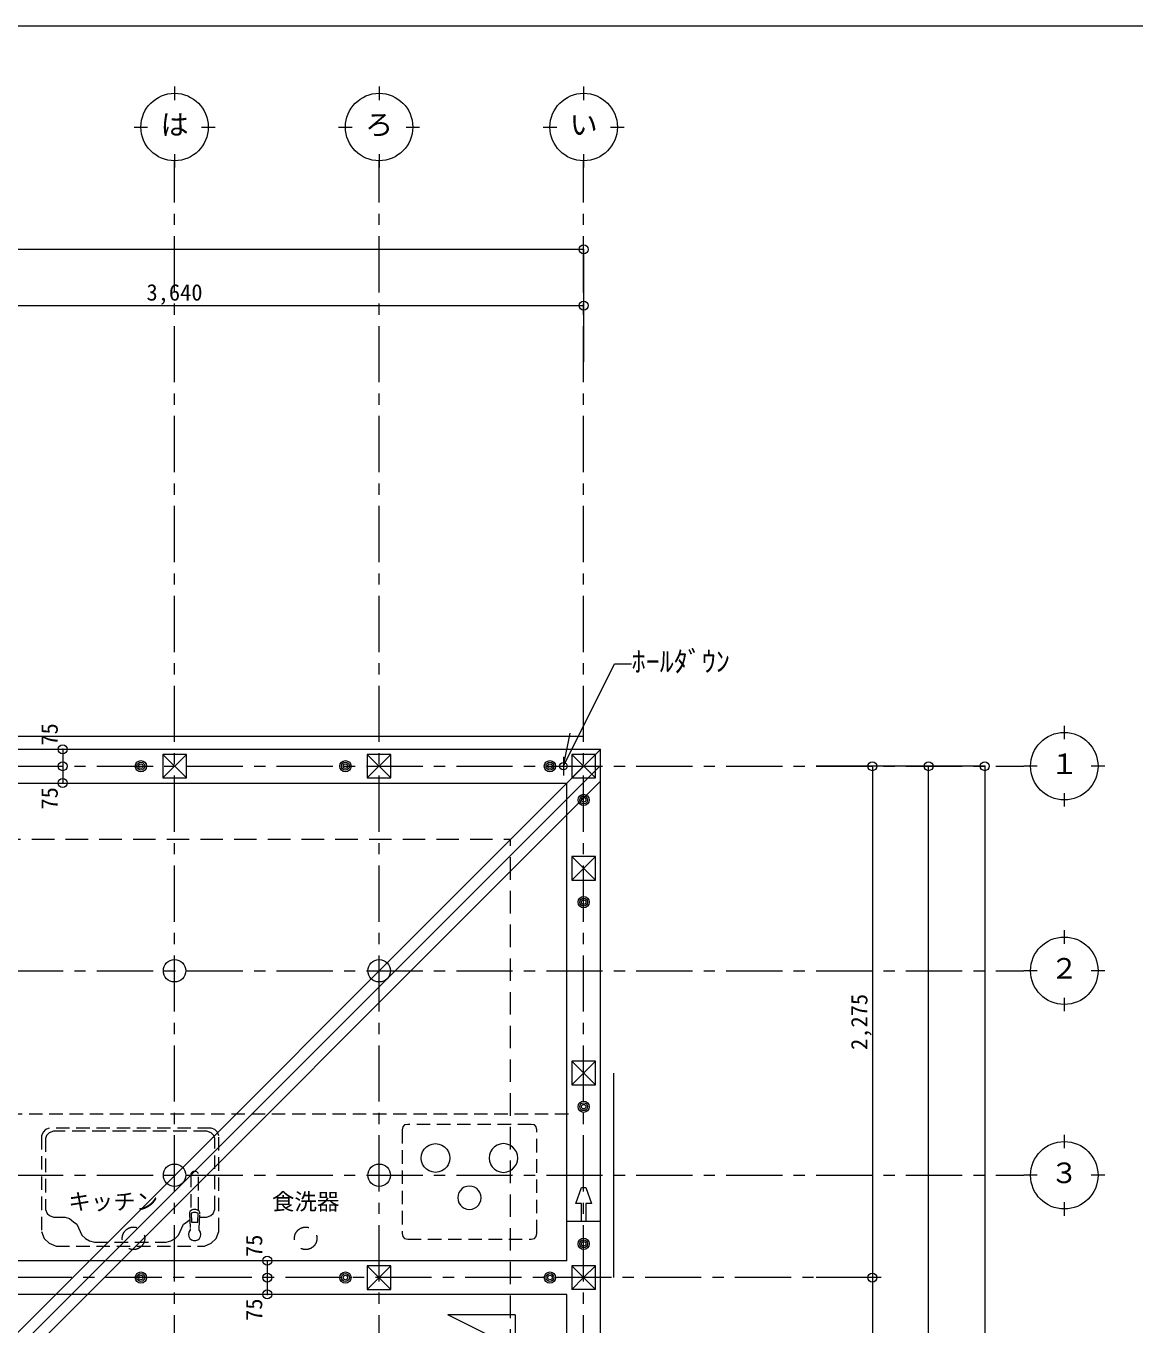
# Model space of a CAD drawing. Units: millimetres at full size, sheet at 1:50. Extents: x -9932 to 9868, y -6943 to 7028.
# Drawn here: x -1784 to 3151, y 1248 to 7028 of the extents above; entities that cross this region are included whole.
import ezdxf
from ezdxf.enums import TextEntityAlignment as Align

# ---------------------------------------------------------------- set-up
doc = ezdxf.new("R2010")
doc.units = ezdxf.units.MM
doc.header["$LTSCALE"] = 50
doc.header["$PDMODE"] = 32
doc.header["$PDSIZE"] = 40
for name, pattern in [('CHAIN1', [8, 5, -1, 1, -1]), ('DASHED1', [1.8, 1.2, -0.6]), ('DASHED2', [3, 2, -1])]:
    doc.linetypes.add(name, pattern=pattern)
for name, color, linetype, lineweight in [('6-2_柱【赤】', 6, 'Continuous', 13), ('6-3_仕上線【黄】', 3, 'Continuous', 20), ('6-6_住宅設備【緑】', 4, 'DASHED1', 5), ('6-8_ハッチング', 7, 'DASHED1', 5), ('6-A_文字', 7, 'Continuous', 13), ('6-D_その他ｸﾞﾚｰ線', 4, 'Continuous', 5), ('6-F_寸法・方位', 7, 'Continuous', 13), ('C-0', 4, 'Continuous', 5), ('F-F_図面枠（共通）', 7, 'Continuous', 13)]:
    doc.layers.add(name, color=color, linetype=linetype, lineweight=lineweight)
doc.styles.add('ＭＳ ゴシック', font='')
doc.styles.get('ＭＳ ゴシック').set_extended_font_data('MS Gothic')

msp = doc.modelspace()

# ---------------------------------------------------------------- linework, layer by layer
at = {"layer": '6-2_柱【赤】'}
for p, q in [((-1175.23, 3787.17), (-1070.23, 3682.17)), ((-1070.23, 3787.17), (-1175.23, 3682.17)), ((-265.23, 3787.17), (-160.23, 3682.17)), ((-160.23, 3787.17), (-265.23, 3682.17)), ((644.77, 3787.17), (749.77, 3682.17)), ((749.77, 3787.17), (644.77, 3682.17)), ((644.77, 3332.17), (749.77, 3227.17)), ((749.77, 3332.17), (644.77, 3227.17)), ((749.77, 2422.17), (644.77, 2317.17)), ((749.77, 2317.17), (644.77, 2422.17)), ((-265.23, 1512.17), (-160.23, 1407.17)), ((-160.23, 1512.17), (-265.23, 1407.17)), ((-160.23, 1512.17), (-265.23, 1512.17)), ((749.77, 1512.17), (644.77, 1512.17)), ((644.77, 1512.17), (644.77, 1407.17)), ((749.77, 1407.17), (749.77, 1512.17)), ((749.77, 1407.17), (644.77, 1407.17))]:
    msp.add_line(p, q, dxfattribs=at)
for points in [[(-1175.23, 3787.17), (-1175.23, 3682.17), (-1070.23, 3682.17), (-1070.23, 3787.17)], [(-265.23, 3787.17), (-265.23, 3682.17), (-160.23, 3682.17), (-160.23, 3787.17)], [(644.77, 3787.17), (644.77, 3682.17), (749.77, 3682.17), (749.77, 3787.17)], [(644.77, 3332.17), (644.77, 3227.17), (749.77, 3227.17), (749.77, 3332.17)], [(749.77, 2422.17), (644.77, 2422.17), (644.77, 2317.17), (749.77, 2317.17)]]:
    msp.add_lwpolyline(points, close=True, dxfattribs=at)
for points in [[(-265.23, 1512.17), (-265.23, 1407.17), (-160.23, 1407.17), (-160.23, 1512.17)], [(749.77, 1407.17), (697.27, 1459.67), (644.77, 1512.17)], [(749.77, 1512.17), (697.27, 1459.67), (644.77, 1407.17)]]:
    msp.add_lwpolyline(points, dxfattribs=at)
at = {"layer": '6-3_仕上線【黄】'}
for p, q in [((-6657.73, 3809.67), (772.27, 3809.67)), ((-2867.73, 3659.67), (622.27, 3659.67)), ((622.27, 1534.67), (622.27, 3659.67)), ((622.27, 1534.67), (-2087.73, 1534.67)), ((622.27, 1384.67), (-2087.73, 1384.67)), ((622.27, -740.33), (622.27, 1384.67))]:
    msp.add_line(p, q, dxfattribs=at)
at = {"layer": '6-3_仕上線【黄】', "color": 7, "linetype": 'DASHED2', "lineweight": 13}
msp.add_line((-6257.73, 3409.67), (372.27, 3409.67), dxfattribs=at)
at = {"layer": '6-3_仕上線【黄】'}
msp.add_lwpolyline([(622.27, -4075.33), (772.27, -4075.33), (772.27, 3809.67)], dxfattribs=at)
at = {"layer": '6-3_仕上線【黄】', "color": 7, "linetype": 'DASHED2', "lineweight": 13}
msp.add_lwpolyline([(-6257.73, -3220.33), (372.27, -3220.33), (372.27, 3409.67)], dxfattribs=at)
at = {"layer": '6-6_住宅設備【緑】'}
msp.add_line((629.77, 2187.17), (-1920.23, 2187.17), dxfattribs=at)
for points in [[(-85.66, 1631.14), (464.34, 1631.14), (478.23, 1633.91), (486.57, 1642.25), (489.34, 1656.14), (489.34, 2116.14), (486.57, 2130.03), (478.23, 2138.36), (464.34, 2141.14), (-85.66, 2141.14), (-99.55, 2138.36), (-107.88, 2130.03), (-110.66, 2116.14), (-110.66, 1656.14), (-107.88, 1642.25), (-99.55, 1633.91)], [(-990.23, 1599.79), (-959.5, 1612.52), (-937.96, 1634.07), (-925.23, 1664.79), (-925.23, 2089.79), (-932.3, 2106.86), (-943.16, 2117.72), (-960.23, 2124.79), (-1680.23, 2124.79), (-1697.3, 2117.72), (-1708.16, 2106.86), (-1715.23, 2089.79), (-1715.23, 1664.79), (-1702.5, 1634.07), (-1680.96, 1612.52), (-1650.23, 1599.79)], [(-1028.8, 1624.48), (-1019.85, 1627.73), (-1012.55, 1633.86), (-1007.79, 1642.11), (-1006.14, 1651.49), (-1007.79, 1660.87), (-1012.55, 1669.12), (-1013, 1669.49), (-1013.79, 1678.3), (-1010.07, 1742.6), (-1010.51, 1749.65), (-1013.36, 1754.79), (-1018.02, 1758.68), (-1023.09, 1761.35), (-1028.17, 1762.59), (-1033.56, 1763.09), (-1038.96, 1762.59), (-1044.04, 1761.35), (-1049.11, 1758.68), (-1053.77, 1754.79), (-1056.62, 1749.65), (-1057.04, 1743.95), (-1057.06, 1742.6), (-1053.33, 1678.27), (-1054.14, 1669.5), (-1054.58, 1669.12), (-1059.34, 1660.87), (-1060.99, 1651.49), (-1059.34, 1642.11), (-1054.58, 1633.86), (-1047.28, 1627.73), (-1038.33, 1624.48)], [(-1047.19, 1705.78), (-1019.93, 1705.78), (-1018.38, 1746.8), (-1023.35, 1748.18), (-1028.31, 1748.75), (-1033.56, 1749.25), (-1038.82, 1748.75), (-1043.78, 1748.18), (-1048.75, 1746.8)]]:
    msp.add_lwpolyline(points, close=True, dxfattribs=at)
for points in [[(-1010.94, 1727.63), (-979.47, 1727.62), (-961.54, 1735.04), (-951.39, 1745.18), (-943.97, 1763.1), (-944, 2078.73), (-948.51, 2090.95), (-959.9, 2103.52), (-978.89, 2110.79), (-1661.57, 2110.79), (-1680.56, 2103.52), (-1691.94, 2090.95), (-1696.46, 2078.73), (-1696.49, 1763.1), (-1689.06, 1745.18), (-1678.92, 1735.04), (-1660.99, 1727.62), (-1609.93, 1727.64), (-1590.32, 1722.42), (-1572.98, 1707.78), (-1557.21, 1696.63), (-1535.54, 1648.51), (-1519.73, 1633.24), (-1501.07, 1622.82), (-1479.55, 1617.24), (-1160.91, 1617.24), (-1139.38, 1622.82), (-1120.73, 1633.24), (-1104.91, 1648.51), (-1083.25, 1696.63), (-1067.48, 1707.78), (-1055.62, 1717.79)], [(38.68, 1927.69), (38.18, 1927.63), (23.55, 1929.32), (10.11, 1934.13), (-1.75, 1941.67), (-11.65, 1951.57), (-19.19, 1963.43), (-24, 1976.87), (-25.69, 1991.5), (-24, 2006.14), (-19.19, 2019.58), (-11.65, 2031.44), (-1.75, 2041.34), (10.11, 2048.88), (23.55, 2053.69)], [(23.55, 2053.69), (38.18, 2055.38), (52.82, 2053.69), (66.26, 2048.88), (78.12, 2041.34), (88.02, 2031.44), (95.56, 2019.58), (100.37, 2006.14), (102.06, 1991.5), (100.37, 1976.87), (94.15, 1961.21)], [(355.14, 2053.69), (340.5, 2055.38), (325.87, 2053.69), (312.43, 2048.88), (300.57, 2041.34), (290.67, 2031.44), (283.13, 2019.58), (278.32, 2006.14), (276.63, 1991.5), (278.32, 1976.87), (284.54, 1961.21)], [(340.01, 1927.69), (340.5, 1927.63), (355.14, 1929.32), (368.58, 1934.13), (380.44, 1941.67), (390.34, 1951.57), (397.88, 1963.43), (402.69, 1976.87), (404.38, 1991.5), (402.69, 2006.14), (397.88, 2019.58), (390.34, 2031.44), (380.44, 2041.34), (368.58, 2048.88), (355.14, 2053.69)], [(-1016.56, 1757.47), (-1016.56, 1921.07), (-1017.59, 1924.16), (-1020.45, 1926.99), (-1022.87, 1929.21), (-1023.65, 1929.71), (-1027.09, 1931.24), (-1031.32, 1932.06), (-1035.81, 1932.06), (-1040.03, 1931.24), (-1043.47, 1929.71), (-1044.25, 1929.21), (-1046.68, 1926.99), (-1049.54, 1924.16), (-1050.56, 1921.07), (-1050.56, 1757.47)], [(94.15, 1961.21), (88.02, 1951.57), (78.12, 1941.67), (66.26, 1934.13), (52.82, 1929.32), (38.68, 1927.69)], [(284.54, 1961.21), (290.67, 1951.57), (300.57, 1941.67), (312.43, 1934.13), (325.87, 1929.32), (340.01, 1927.69)], [(189.11, 1866.54), (177.3, 1865.18), (166.36, 1861.26), (156.71, 1855.12), (148.66, 1847.07), (142.52, 1837.42)], [(235.9, 1837.42), (229.76, 1847.07), (221.7, 1855.12), (212.05, 1861.26), (201.12, 1865.18), (189.11, 1866.54)], [(142.52, 1837.42), (138.61, 1826.48), (137.23, 1814.58), (138.61, 1802.67), (142.52, 1791.73)], [(142.52, 1791.73), (148.66, 1782.08), (156.71, 1774.03), (166.36, 1767.89), (177.3, 1763.97), (189.57, 1762.64)], [(229.76, 1782.08), (235.9, 1791.73), (239.81, 1802.67), (241.18, 1814.58), (239.81, 1826.48), (235.9, 1837.42)], [(189.57, 1762.64), (201.12, 1763.97), (212.05, 1767.89), (221.7, 1774.03), (229.76, 1782.08)]]:
    msp.add_lwpolyline(points, dxfattribs=at)
at = {"layer": '6-6_住宅設備【緑】', "color": 5, "linetype": 'DASHED2', "lineweight": 13}
for centre in [(-1305.59, 1634.13), (-539.47, 1634.13)]:
    msp.add_circle(centre, 50, dxfattribs=at)
at = {"layer": '6-8_ハッチング', "color": 2, "linetype": 'Continuous'}
for p, q in [((-6656.84, -3620.33), (772.27, 3808.78)), ((772.27, 3738.06), (-6586.13, -3620.33)), ((772.27, 3667.35), (-6515.42, -3620.33))]:
    msp.add_line(p, q, dxfattribs=at)
at = {"layer": '6-A_文字'}
for p, q in [((-1122.73, 6758.18), (-1122.73, 6698.18)), ((-212.73, 6758.18), (-212.73, 6698.18)), ((697.27, 6758.18), (697.27, 6698.18)), ((-1302.73, 6578.18), (-1242.73, 6578.18)), ((-1002.73, 6578.18), (-942.73, 6578.18)), ((-392.73, 6578.18), (-332.73, 6578.18)), ((-92.73, 6578.18), (-32.73, 6578.18)), ((517.27, 6578.18), (577.27, 6578.18)), ((817.27, 6578.18), (877.27, 6578.18)), ((-1122.73, 6458.18), (-1122.73, 6398.18)), ((-212.73, 6458.18), (-212.73, 6398.18)), ((697.27, 6458.18), (697.27, 6398.18)), ((2835.85, 3914.67), (2835.85, 3854.67)), ((2715.85, 3734.67), (2655.85, 3734.67)), ((3015.85, 3734.67), (2955.85, 3734.67)), ((2835.85, 3614.67), (2835.85, 3554.67)), ((2835.85, 3004.67), (2835.85, 2944.67)), ((2715.85, 2824.67), (2655.85, 2824.67)), ((3015.85, 2824.67), (2955.85, 2824.67)), ((2835.85, 2704.67), (2835.85, 2644.67)), ((2835.85, 2094.67), (2835.85, 2034.67)), ((2715.85, 1914.67), (2655.85, 1914.67)), ((3015.85, 1914.67), (2955.85, 1914.67)), ((2835.85, 1794.67), (2835.85, 1734.67))]:
    msp.add_line(p, q, dxfattribs=at)
at = {"layer": '6-A_文字', "color": 1, "linetype": 'CHAIN1', "lineweight": 9}
for p, q in [((-1122.73, -5757.4), (-1122.73, 6428.18)), ((-212.73, -5757.4), (-212.73, 6428.18)), ((697.27, -5757.4), (697.27, 6428.18)), ((-8668.65, 3734.67), (2655.85, 3734.67)), ((-8668.65, 2824.67), (2655.85, 2824.67)), ((-8668.65, 1914.67), (2655.85, 1914.67)), ((2020.53, 1459.67), (-3149.37, 1459.67))]:
    msp.add_line(p, q, dxfattribs=at)
at = {"layer": '6-A_文字'}
for centre in [(-1122.73, 6578.18), (-212.73, 6578.18), (697.27, 6578.18), (2835.85, 3734.67), (2835.85, 2824.67), (2835.85, 1914.67)]:
    msp.add_circle(centre, 150, dxfattribs=at)
at = {"layer": '6-D_その他ｸﾞﾚｰ線'}
for centre in [(-1122.73, 2824.67), (-212.73, 2824.67), (-1122.73, 1914.67), (-212.73, 1914.67)]:
    msp.add_circle(centre, 50, dxfattribs=at)
at = {"layer": '6-F_寸法・方位'}
for p, q in [((697.27, 6034.01), (-6582.73, 6034.01)), ((697.27, 6034.01), (697.27, 5784.01)), ((-2942.73, 5784.01), (697.27, 5784.01)), ((697.27, 5784.01), (697.27, 5534.01)), ((-1620.72, 3809.67), (-1620.72, 3734.67)), ((-1620.72, 3734.67), (-1620.72, 3659.67)), ((1981.96, 3734.67), (1731.96, 3734.67)), ((2231.96, 3734.67), (1981.96, 3734.67)), ((1981.96, 3734.67), (1981.96, 1459.67)), ((2481.96, 3734.67), (2231.96, 3734.67)), ((2231.96, -3545.33), (2231.96, 3734.67)), ((2481.96, 3734.67), (2481.96, -4000.33)), ((-710.72, 1534.67), (-710.72, 1459.67)), ((-710.72, 1459.67), (-710.72, 1384.67)), ((1981.96, 1459.67), (1731.96, 1459.67)), ((1981.96, 1459.67), (1981.96, -815.33))]:
    msp.add_line(p, q, dxfattribs=at)
for p in [(697.27, 6034.01), (697.27, 5784.01), (-1620.72, 3809.67), (-1620.72, 3734.67), (1981.96, 3734.67), (2231.96, 3734.67), (2481.96, 3734.67), (-1620.72, 3659.67), (-710.72, 1534.67), (-710.72, 1459.67), (1981.96, 1459.67), (-710.72, 1384.67)]:
    msp.add_point(p, dxfattribs=at)
at = {"layer": 'C-0'}
for p, q in [((607.27, 3734.67), (834.77, 4189.67)), ((834.77, 4189.67), (910.6, 4189.67)), ((607.27, 3734.67), (637.34, 3881.62)), ((-1122.73, 3867.17), (-2032.73, 3867.17)), ((-212.73, 3867.17), (-1122.73, 3867.17)), ((697.27, 3867.17), (-212.73, 3867.17)), ((607.27, 3776.33), (607.27, 3693)), ((565.6, 3734.67), (648.94, 3734.67)), ((829.77, 2369.67), (829.77, 1459.67)), ((772.27, 1709.67), (622.27, 1709.67)), ((392.27, 1293.81), (92.27, 1293.81))]:
    msp.add_line(p, q, dxfattribs=at)
for points in [[(661.8, 1789.67), (687.27, 1859.67), (707.27, 1859.67), (732.74, 1789.67), (707.27, 1789.67), (707.27, 1709.67)], [(687.27, 1709.67), (687.27, 1789.67), (661.8, 1789.67)], [(392.27, 1293.81), (392.27, 1143.81), (92.27, 1293.81)]]:
    msp.add_lwpolyline(points, dxfattribs=at)
for centre, radius in [((-1272.73, 3734.67), 25), ((-362.73, 3734.67), 25), ((547.27, 3734.67), 25), ((-1272.73, 3734.67), 17.5), ((-1272.73, 3734.67), 10), ((-362.73, 3734.67), 17.5), ((-362.73, 3734.67), 10), ((547.27, 3734.67), 17.5), ((547.27, 3734.67), 10), ((607.27, 3734.67), 16.67), ((697.27, 3584.67), 25), ((697.27, 3584.67), 17.5), ((697.27, 3584.67), 10), ((697.27, 3129.67), 25), ((697.27, 3129.67), 17.5), ((697.27, 3129.67), 10), ((697.27, 2219.67), 25), ((697.27, 2219.67), 17.5), ((697.27, 2219.67), 10), ((697.27, 1609.67), 25), ((697.27, 1609.67), 17.5), ((697.27, 1609.67), 10), ((-1272.73, 1459.67), 25), ((-1272.73, 1459.67), 17.5), ((-1272.73, 1459.67), 10), ((-362.73, 1459.67), 25), ((-362.73, 1459.67), 17.5), ((-362.73, 1459.67), 10), ((547.27, 1459.67), 25), ((547.27, 1459.67), 17.5), ((547.27, 1459.67), 10)]:
    msp.add_circle(centre, radius, dxfattribs=at)
at = {"layer": 'F-F_図面枠（共通）'}
msp.add_lwpolyline([(-9932.21, 7027.73), (9867.79, 7027.73), (9867.79, -6943.46)], dxfattribs=at)

# ---------------------------------------------------------------- texts
at = {"layer": '6-6_住宅設備【緑】', "color": 5, "style": 'ＭＳ ゴシック'}
for s, p in [('キッチン', (-1595.58, 1738.98)), ('食洗器', (-689.47, 1738.98))]:
    msp.add_text(s, height=73.31, dxfattribs=at).set_placement(p, align=Align.BOTTOM_LEFT)
at = {"layer": '6-A_文字', "style": 'ＭＳ ゴシック'}
for s, p in [('は', (-1185.23, 6515.68)), ('ろ', (-275.23, 6515.68)), ('い', (634.77, 6515.68)), ('１', (2773.35, 3672.17)), ('２', (2773.35, 2762.17)), ('３', (2773.35, 1852.17))]:
    msp.add_text(s, height=91.64, dxfattribs=at).set_placement(p, align=Align.BOTTOM_LEFT)
at = {"layer": '6-F_寸法・方位', "style": 'ＭＳ ゴシック'}
msp.add_text('3,640', height=73.31, dxfattribs=at).set_placement((-1247.73, 5784.01), align=Align.BOTTOM_LEFT)
for s, p in [('75', (-1620.72, 3825.96)), ('75', (-1620.72, 3541.69)), ('2,275', (1981.96, 2472.17)), ('75', (-710.72, 1550.96)), ('75', (-710.72, 1266.69))]:
    msp.add_text(s, height=73.31, rotation=90, dxfattribs=at).set_placement(p, align=Align.BOTTOM_LEFT)
at = {"layer": 'C-0', "color": 5, "style": 'ＭＳ ゴシック'}
msp.add_text('ﾎｰﾙﾀﾞｳﾝ', height=91.64, dxfattribs=at).set_placement((910.6, 4127.17), align=Align.BOTTOM_LEFT)

doc.saveas('drawing.dxf')
